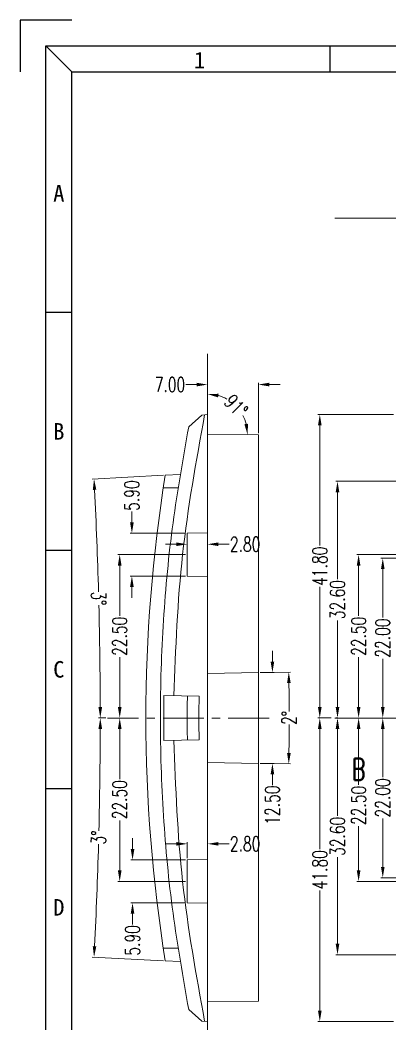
# Model space of a CAD drawing. Header units: millimetres. Extents: x 1179 to 2103, y 2567 to 2779.
# Drawn here: x 1489.8 to 1540.8, y 2640.8 to 2779 of the extents above; entities that cross this region are included whole.
import ezdxf
from ezdxf.enums import TextEntityAlignment as Align

# ---------------------------------------------------------------- set-up
doc = ezdxf.new("R2010")
doc.units = ezdxf.units.MM
doc.linetypes.add('CENTER', pattern=[0.6, 0.375, -0.075, 0.075, -0.075])
doc.linetypes.add('DIVIDE', pattern=[31.75, 12.7, -6.35, 0, -6.35, 0, -6.35])
doc.layers.get('0').update_dxf_attribs({"linetype": 'CONTINUOUS'})
doc.layers.get('Defpoints').update_dxf_attribs({"linetype": 'CONTINUOUS'})
for name, color, linetype, lineweight in [('dim', 82, 'CONTINUOUS', 9), ('hatch', 56, 'CONTINUOUS', 9), ('part', 7, 'CONTINUOUS', 20)]:
    doc.layers.add(name, color=color, linetype=linetype, lineweight=lineweight)
doc.styles.get("Standard").update_dxf_attribs({"font": 'romans.shx', "width": 0.7})
doc.styles.add('宋体', font='SimSun.ttf', dxfattribs={"width": 0.7})
doc.dimstyles.new('02', dxfattribs={"dimscale": 0.5, "dimtxt": 4, "dimasz": 3, "dimexe": 0.5, "dimexo": 0.5, "dimgap": 0.09, "dimtad": 0, "dimzin": 0, "dimdsep": 46, "dimtxsty": 'Standard', "dimcen": 0, "dimclrd": 256, "dimclre": 256, "dimclrt": 6, "dimazin": 2, "dimtp": 0.01, "dimtm": 0.01, "dimtfac": 1, "dimtofl": 0, "dimtmove": 0, "dimatfit": 0, "dimfxl": 0, "dimtolj": 1, "dimtzin": 0, "dimlwd": -1, "dimlwe": -1, "dimarcsym": 0})

# ---------------------------------------------------------------- blocks, each defined once
blk = doc.blocks.new('ca3')
at = {"color": 8}
for p, q in [((10, 297), (0, 297)), ((0, 297), (0, 287))]:
    blk.add_line(p, q, dxfattribs=at)
for p, q in [((10, 287), (5, 292)), ((60, 287), (60, 292)), ((10, 240.5), (5, 240.5)), ((10, 194.5), (5, 194.5)), ((5, 148.5), (10, 148.5))]:
    blk.add_line(p, q)
for points in [[(5, 292), (415, 292), (415, 5), (5, 5)], [(10, 287), (410, 287), (410, 10), (10, 10)]]:
    blk.add_lwpolyline(points, close=True)
at = {"style": '宋体'}
for s, p in [('1', (34.72, 289.27)), ('A', (7.5, 263.5)), ('B', (7.5, 217.5)), ('C', (7.5, 171.5)), ('D', (7.5, 125.5))]:
    blk.add_text(s, height=3.2, dxfattribs=at).set_placement(p, align=Align.MIDDLE)
blk = doc.blocks.new('*D188')
at = {"layer": 'Defpoints', "color": 0}
for p in [(3155.63, -1271.94), (3177.89, -1271.94), (3154.23, -1293.9), (3163.58, -1305.39), (3165.62, -1305.49)]:
    blk.add_point(p, dxfattribs=at)
at = {"layer": 'dim'}
for p, q in [((3155.38, -1271.94), (3154.36, -1271.94)), ((3163.33, -1305.37), (3153.5, -1304.86))]:
    blk.add_line(p, q, dxfattribs=at)
for start, end in [(358.58302, 359.8634), (357.1366, 358.41698)]:
    blk.add_arc((2525.45, -1271.94), 629.16, start, end, dxfattribs=at)
for points in [[(3154.36, -1273.44), (3154.86, -1273.44), (3154.61, -1271.94)], [(3154.07, -1303.39), (3153.58, -1303.36), (3153.75, -1304.87)]]:
    blk.add_solid(points, dxfattribs=at)
at = {"layer": 'dim', "color": 6, "insert": (3154.39, -1288.41), "char_height": 2, "attachment_point": 5, "rotation": 88.5}
blk.add_mtext('\\A1;3°', dxfattribs=at)
blk = doc.blocks.new('*D187')
at = {"layer": 'Defpoints', "color": 0}
for p in [(3163.58, -1238.5), (3165.62, -1238.39), (3154.51, -1260.96), (3155.63, -1271.94), (3177.89, -1271.94)]:
    blk.add_point(p, dxfattribs=at)
at = {"layer": 'dim'}
for p, q in [((3163.33, -1238.51), (3153.5, -1239.03)), ((3155.38, -1271.94), (3154.36, -1271.94))]:
    blk.add_line(p, q, dxfattribs=at)
for start, end in [(1.58302, 2.8634), (0.1366, 1.41698)]:
    blk.add_arc((2525.45, -1271.94), 629.16, start, end, dxfattribs=at)
for points in [[(3153.58, -1240.53), (3154.07, -1240.5), (3153.75, -1239.01)], [(3154.86, -1270.44), (3154.36, -1270.44), (3154.61, -1271.94)]]:
    blk.add_solid(points, dxfattribs=at)
at = {"layer": 'dim', "color": 6, "insert": (3154.39, -1255.47), "char_height": 2, "attachment_point": 5, "rotation": 271.5}
blk.add_mtext('\\A1;3°', dxfattribs=at)
blk = doc.blocks.new('*D182')
at = {"layer": 'Defpoints', "color": 0}
for p in [(3169.4, -1265.81), (3176.4, -1265.69), (3180.64, -1274.05), (3169.4, -1278.07), (3176.4, -1278.19)]:
    blk.add_point(p, dxfattribs=at)
at = {"layer": 'dim'}
for p, q in [((3176.65, -1265.69), (3180.84, -1265.62)), ((3176.65, -1278.2), (3180.84, -1278.27))]:
    blk.add_line(p, q, dxfattribs=at)
for start, end in [(0.1442, 0.7628), (359.2372, 359.8558)]:
    blk.add_arc((2818.34, -1271.94), 362.31, start, end, dxfattribs=at)
for points in [[(3180.36, -1267.12), (3180.86, -1267.12), (3180.59, -1265.62)], [(3180.86, -1276.77), (3180.36, -1276.76), (3180.59, -1278.27)]]:
    blk.add_solid(points, dxfattribs=at)
at = {"layer": 'dim', "color": 6, "insert": (3180.64, -1271.94), "char_height": 2, "attachment_point": 5, "rotation": 90}
blk.add_mtext('\\A1;2°', dxfattribs=at)
blk = doc.blocks.new('*D181')
at = {"layer": 'Defpoints', "color": 0}
for p in [(3176.4, -1265.69), (3176.4, -1278.19), (3178.34, -1278.19)]:
    blk.add_point(p, dxfattribs=at)
at = {"layer": 'dim'}
for p, q in [((3178.34, -1264.19), (3178.34, -1262.69)), ((3176.65, -1265.69), (3178.59, -1265.69)), ((3176.65, -1278.19), (3178.59, -1278.19)), ((3178.34, -1279.69), (3178.34, -1281.19))]:
    blk.add_line(p, q, dxfattribs=at)
for points in [[(3178.09, -1264.19), (3178.59, -1264.19), (3178.34, -1265.69)], [(3178.09, -1279.69), (3178.59, -1279.69), (3178.34, -1278.19)]]:
    blk.add_solid(points, dxfattribs=at)
at = {"layer": 'dim', "color": 6, "insert": (3178.34, -1283.94), "char_height": 2, "attachment_point": 5, "rotation": 90}
blk.add_mtext('\\A1;12.50', dxfattribs=at)
blk = doc.blocks.new('*D180')
at = {"layer": 'Defpoints', "color": 0}
for p in [(3157.29, -1271.94), (3157.29, -1271.94), (3166.6, -1294.44)]:
    blk.add_point(p, dxfattribs=at)
at = {"layer": 'dim'}
for p, q in [((3157.29, -1273.44), (3157.29, -1280.35)), ((3157.29, -1292.94), (3157.29, -1286.04)), ((3166.35, -1294.44), (3157.04, -1294.44))]:
    blk.add_line(p, q, dxfattribs=at)
for points in [[(3157.04, -1273.44), (3157.54, -1273.44), (3157.29, -1271.94)], [(3157.04, -1292.94), (3157.54, -1292.94), (3157.29, -1294.44)]]:
    blk.add_solid(points, dxfattribs=at)
at = {"layer": 'dim', "color": 6, "insert": (3157.29, -1283.19), "char_height": 2, "attachment_point": 5, "rotation": 90}
blk.add_mtext('\\A1;22.50', dxfattribs=at)
blk = doc.blocks.new('*D179')
at = {"layer": 'Defpoints', "color": 0}
for p in [(3166.6, -1249.44), (3157.29, -1271.94), (3157.29, -1271.94)]:
    blk.add_point(p, dxfattribs=at)
at = {"layer": 'dim'}
for p, q in [((3166.35, -1249.44), (3157.04, -1249.44)), ((3157.29, -1250.94), (3157.29, -1257.85)), ((3157.29, -1270.44), (3157.29, -1263.54))]:
    blk.add_line(p, q, dxfattribs=at)
for points in [[(3157.04, -1250.94), (3157.54, -1250.94), (3157.29, -1249.44)], [(3157.04, -1270.44), (3157.54, -1270.44), (3157.29, -1271.94)]]:
    blk.add_solid(points, dxfattribs=at)
at = {"layer": 'dim', "color": 6, "insert": (3157.29, -1260.69), "char_height": 2, "attachment_point": 5, "rotation": 90}
blk.add_mtext('\\A1;22.50', dxfattribs=at)
blk = doc.blocks.new('*D178')
at = {"layer": 'Defpoints', "color": 0}
for p in [(3158.97, -1246.49), (3166.6, -1246.49), (3166.6, -1252.39)]:
    blk.add_point(p, dxfattribs=at)
at = {"layer": 'dim'}
for p, q in [((3158.97, -1244.99), (3158.97, -1243.49)), ((3166.35, -1246.49), (3158.72, -1246.49)), ((3166.35, -1252.39), (3158.72, -1252.39)), ((3158.97, -1253.89), (3158.97, -1255.39))]:
    blk.add_line(p, q, dxfattribs=at)
for points in [[(3158.72, -1244.99), (3159.22, -1244.99), (3158.97, -1246.49)], [(3158.72, -1253.89), (3159.22, -1253.89), (3158.97, -1252.39)]]:
    blk.add_solid(points, dxfattribs=at)
at = {"layer": 'dim', "color": 6, "insert": (3158.97, -1241.31), "char_height": 2, "attachment_point": 5, "rotation": 90}
blk.add_mtext('\\A1;5.90', dxfattribs=at)
blk = doc.blocks.new('*D177')
at = {"layer": 'Defpoints', "color": 0}
for p in [(3166.6, -1291.49), (3159.06, -1297.39), (3166.5, -1297.39)]:
    blk.add_point(p, dxfattribs=at)
at = {"layer": 'dim'}
for p, q in [((3159.06, -1289.99), (3159.06, -1288.49)), ((3166.35, -1291.49), (3158.81, -1291.49)), ((3166.25, -1297.39), (3158.81, -1297.39)), ((3159.06, -1298.89), (3159.06, -1300.39))]:
    blk.add_line(p, q, dxfattribs=at)
for points in [[(3158.81, -1289.99), (3159.31, -1289.99), (3159.06, -1291.49)], [(3158.81, -1298.89), (3159.31, -1298.89), (3159.06, -1297.39)]]:
    blk.add_solid(points, dxfattribs=at)
at = {"layer": 'dim', "color": 6, "insert": (3159.06, -1302.57), "char_height": 2, "attachment_point": 5, "rotation": 90}
blk.add_mtext('\\A1;5.90', dxfattribs=at)
blk = doc.blocks.new('*D176')
at = {"layer": 'Defpoints', "color": 0}
for p in [(3169.4, -1289.27), (3169.4, -1289.27), (3166.6, -1291.49)]:
    blk.add_point(p, dxfattribs=at)
at = {"layer": 'dim'}
for p, q in [((3165.1, -1289.27), (3163.6, -1289.27)), ((3166.6, -1291.24), (3166.6, -1289.02)), ((3170.9, -1289.27), (3172.4, -1289.27))]:
    blk.add_line(p, q, dxfattribs=at)
for points in [[(3165.1, -1289.02), (3165.1, -1289.52), (3166.6, -1289.27)], [(3170.9, -1289.02), (3170.9, -1289.52), (3169.4, -1289.27)]]:
    blk.add_solid(points, dxfattribs=at)
at = {"layer": 'dim', "color": 6, "insert": (3174.58, -1289.27), "char_height": 2, "attachment_point": 5}
blk.add_mtext('\\A1;2.80', dxfattribs=at)
blk = doc.blocks.new('*D175')
at = {"layer": 'Defpoints', "color": 0}
for p in [(3169.4, -1221.78), (3174.2, -1230.14), (3169.4, -1232.84), (3176.4, -1232.96), (3169.4, -1322.1)]:
    blk.add_point(p, dxfattribs=at)
at = {"layer": 'dim'}
for start, end in [(61.15, 74.3495), (14.6505, 27.85)]:
    blk.add_arc((3169.4, -1232.84), 5.51, start, end, dxfattribs=at)
for points in [[(3170.85, -1227.79), (3170.92, -1227.29), (3169.4, -1227.33)], [(3174.98, -1231.42), (3174.48, -1231.48), (3174.91, -1232.94)]]:
    blk.add_solid(points, dxfattribs=at)
at = {"layer": 'dim', "color": 6, "insert": (3173.33, -1228.98), "char_height": 2, "attachment_point": 5, "rotation": 314.5}
blk.add_mtext('\\A1;91°', dxfattribs=at)
blk = doc.blocks.new('*D174')
at = {"layer": 'Defpoints', "color": 0}
for p in [(3166.6, -1248.01), (3169.4, -1248.01), (3169.4, -1248.01)]:
    blk.add_point(p, dxfattribs=at)
at = {"layer": 'dim'}
for p, q in [((3165.1, -1248.01), (3163.6, -1248.01)), ((3170.9, -1248.01), (3172.4, -1248.01))]:
    blk.add_line(p, q, dxfattribs=at)
for points in [[(3165.1, -1247.76), (3165.1, -1248.26), (3166.6, -1248.01)], [(3170.9, -1247.76), (3170.9, -1248.26), (3169.4, -1248.01)]]:
    blk.add_solid(points, dxfattribs=at)
at = {"layer": 'dim', "color": 6, "insert": (3174.58, -1248.01), "char_height": 2, "attachment_point": 5}
blk.add_mtext('\\A1;2.80', dxfattribs=at)
blk = doc.blocks.new('*D173')
at = {"layer": 'Defpoints', "color": 0}
for p in [(3169.4, -1226.02), (3169.4, -1226.02), (3176.4, -1232.96)]:
    blk.add_point(p, dxfattribs=at)
at = {"layer": 'dim'}
for p, q in [((3167.9, -1226.02), (3166.4, -1226.02)), ((3176.4, -1232.71), (3176.4, -1225.77)), ((3177.9, -1226.02), (3179.4, -1226.02))]:
    blk.add_line(p, q, dxfattribs=at)
for points in [[(3167.9, -1225.77), (3167.9, -1226.27), (3169.4, -1226.02)], [(3177.9, -1225.77), (3177.9, -1226.27), (3176.4, -1226.02)]]:
    blk.add_solid(points, dxfattribs=at)
at = {"layer": 'dim', "color": 6, "insert": (3164.22, -1226.02), "char_height": 2, "attachment_point": 5}
blk.add_mtext('\\A1;7.00', dxfattribs=at)
blk = doc.blocks.new('*D167')
at = {"layer": 'Defpoints', "color": 0}
for p in [(3186.94, -1203.12), (3276.2, -1203.12), (3287.26, -1203.12), (3278.96, -1208.03), (3276.08, -1210.12)]:
    blk.add_point(p, dxfattribs=at)
at = {"layer": 'dim'}
for start, end in [(330.7734, 344.6959), (284.3041, 298.2266)]:
    blk.add_arc((3276.2, -1203.12), 5.63, start, end, dxfattribs=at)
for points in [[(3281.39, -1204.57), (3281.88, -1204.64), (3281.84, -1203.12)], [(3277.63, -1208.83), (3277.57, -1208.33), (3276.11, -1208.75)]]:
    blk.add_solid(points, dxfattribs=at)
at = {"layer": 'dim', "color": 6, "insert": (3280.15, -1207.14), "char_height": 2, "attachment_point": 5, "rotation": 44.5}
blk.add_mtext('\\A1;91°', dxfattribs=at)
blk = doc.blocks.new('*D166')
at = {"layer": 'Defpoints', "color": 0}
for p in [(3275, -1199.85), (3186.94, -1203.12), (3287.26, -1203.12), (3269.61, -1206.31), (3275.18, -1210.12)]:
    blk.add_point(p, dxfattribs=at)
at = {"layer": 'dim'}
for start, end in [(193.6543, 211.9445), (239.047, 257.3371)]:
    blk.add_arc((3275.06, -1203.12), 6.31, start, end, dxfattribs=at)
for points in [[(3268.68, -1204.64), (3269.18, -1204.58), (3268.75, -1203.12)], [(3273.7, -1209.03), (3273.65, -1209.52), (3275.17, -1209.43)]]:
    blk.add_solid(points, dxfattribs=at)
at = {"layer": 'dim', "color": 6, "insert": (3270.64, -1207.62), "char_height": 2, "attachment_point": 5, "rotation": 315.4957}
blk.add_mtext('\\A1;91%%d', dxfattribs=at)
blk = doc.blocks.new('*D100')
at = {"layer": 'Defpoints', "color": 0}
for p in [(3184.87, -1271.94), (3184.87, -1271.94), (3195.3, -1313.74)]:
    blk.add_point(p, dxfattribs=at)
at = {"layer": 'dim'}
for p, q in [((3184.87, -1273.44), (3184.87, -1290)), ((3184.87, -1312.24), (3184.87, -1295.69)), ((3195.05, -1313.74), (3184.62, -1313.74))]:
    blk.add_line(p, q, dxfattribs=at)
for points in [[(3184.62, -1273.44), (3185.12, -1273.44), (3184.87, -1271.94)], [(3184.62, -1312.24), (3185.12, -1312.24), (3184.87, -1313.74)]]:
    blk.add_solid(points, dxfattribs=at)
at = {"layer": 'dim', "color": 6, "insert": (3184.87, -1292.84), "char_height": 2, "attachment_point": 5, "rotation": 90}
blk.add_mtext('\\A1;41.80', dxfattribs=at)
blk = doc.blocks.new('*D99')
at = {"layer": 'Defpoints', "color": 0}
for p in [(3187.31, -1271.94), (3187.31, -1271.94), (3203.6, -1304.54)]:
    blk.add_point(p, dxfattribs=at)
at = {"layer": 'dim'}
for p, q in [((3187.31, -1273.44), (3187.31, -1285.4)), ((3187.31, -1303.04), (3187.31, -1291.09)), ((3203.35, -1304.54), (3187.06, -1304.54))]:
    blk.add_line(p, q, dxfattribs=at)
for points in [[(3187.06, -1273.44), (3187.56, -1273.44), (3187.31, -1271.94)], [(3187.06, -1303.04), (3187.56, -1303.04), (3187.31, -1304.54)]]:
    blk.add_solid(points, dxfattribs=at)
at = {"layer": 'dim', "color": 6, "insert": (3187.31, -1288.24), "char_height": 2, "attachment_point": 5, "rotation": 90}
blk.add_mtext('\\A1;32.60', dxfattribs=at)
blk = doc.blocks.new('*D98')
at = {"layer": 'Defpoints', "color": 0}
for p in [(3190.22, -1271.94), (3190.22, -1271.94), (3196.4, -1294.44)]:
    blk.add_point(p, dxfattribs=at)
at = {"layer": 'dim'}
for p, q in [((3190.22, -1273.44), (3190.22, -1281.13)), ((3190.22, -1292.94), (3190.22, -1286.82)), ((3196.15, -1294.44), (3189.97, -1294.44))]:
    blk.add_line(p, q, dxfattribs=at)
for points in [[(3189.97, -1273.44), (3190.47, -1273.44), (3190.22, -1271.94)], [(3189.97, -1292.94), (3190.47, -1292.94), (3190.22, -1294.44)]]:
    blk.add_solid(points, dxfattribs=at)
at = {"layer": 'dim', "color": 6, "insert": (3190.22, -1283.98), "char_height": 2, "attachment_point": 5, "rotation": 90}
blk.add_mtext('\\A1;22.50', dxfattribs=at)
blk = doc.blocks.new('*D97')
at = {"layer": 'Defpoints', "color": 0}
for p in [(3193.55, -1271.94), (3193.55, -1271.94), (3206.4, -1293.94)]:
    blk.add_point(p, dxfattribs=at)
at = {"layer": 'dim'}
for p, q in [((3193.55, -1273.44), (3193.55, -1280.1)), ((3193.55, -1292.44), (3193.55, -1285.79)), ((3206.15, -1293.94), (3193.3, -1293.94))]:
    blk.add_line(p, q, dxfattribs=at)
for points in [[(3193.3, -1273.44), (3193.8, -1273.44), (3193.55, -1271.94)], [(3193.3, -1292.44), (3193.8, -1292.44), (3193.55, -1293.94)]]:
    blk.add_solid(points, dxfattribs=at)
at = {"layer": 'dim', "color": 6, "insert": (3193.55, -1282.94), "char_height": 2, "attachment_point": 5, "rotation": 90}
blk.add_mtext('\\A1;22.00', dxfattribs=at)
blk = doc.blocks.new('*D96')
at = {"layer": 'Defpoints', "color": 0}
for p in [(3195.3, -1230.14), (3184.87, -1271.94), (3186.69, -1271.94)]:
    blk.add_point(p, dxfattribs=at)
at = {"layer": 'dim'}
for p, q in [((3195.05, -1230.14), (3184.62, -1230.14)), ((3184.87, -1231.64), (3184.87, -1248.2)), ((3184.87, -1270.44), (3184.87, -1253.89)), ((3186.44, -1271.94), (3184.62, -1271.94))]:
    blk.add_line(p, q, dxfattribs=at)
for points in [[(3184.62, -1231.64), (3185.12, -1231.64), (3184.87, -1230.14)], [(3184.62, -1270.44), (3185.12, -1270.44), (3184.87, -1271.94)]]:
    blk.add_solid(points, dxfattribs=at)
at = {"layer": 'dim', "color": 6, "insert": (3184.87, -1251.04), "char_height": 2, "attachment_point": 5, "rotation": 90}
blk.add_mtext('\\A1;41.80', dxfattribs=at)
blk = doc.blocks.new('*D92')
at = {"layer": 'Defpoints', "color": 0}
for p in [(3203.6, -1239.34), (3187.31, -1271.94), (3187.56, -1271.94)]:
    blk.add_point(p, dxfattribs=at)
at = {"layer": 'dim'}
for p, q in [((3203.35, -1239.34), (3187.06, -1239.34)), ((3187.31, -1240.84), (3187.31, -1252.8)), ((3187.31, -1270.44), (3187.31, -1258.49)), ((3187.31, -1271.94), (3187.06, -1271.94))]:
    blk.add_line(p, q, dxfattribs=at)
for points in [[(3187.06, -1240.84), (3187.56, -1240.84), (3187.31, -1239.34)], [(3187.06, -1270.44), (3187.56, -1270.44), (3187.31, -1271.94)]]:
    blk.add_solid(points, dxfattribs=at)
at = {"layer": 'dim', "color": 6, "insert": (3187.31, -1255.64), "char_height": 2, "attachment_point": 5, "rotation": 90}
blk.add_mtext('\\A1;32.60', dxfattribs=at)
blk = doc.blocks.new('*D91')
at = {"layer": 'Defpoints', "color": 0}
for p in [(3196.4, -1249.44), (3190.22, -1271.94), (3190.22, -1271.94)]:
    blk.add_point(p, dxfattribs=at)
at = {"layer": 'dim'}
for p, q in [((3196.15, -1249.44), (3189.97, -1249.44)), ((3190.22, -1250.94), (3190.22, -1257.85)), ((3190.22, -1270.44), (3190.22, -1263.54))]:
    blk.add_line(p, q, dxfattribs=at)
for points in [[(3189.97, -1250.94), (3190.47, -1250.94), (3190.22, -1249.44)], [(3189.97, -1270.44), (3190.47, -1270.44), (3190.22, -1271.94)]]:
    blk.add_solid(points, dxfattribs=at)
at = {"layer": 'dim', "color": 6, "insert": (3190.22, -1260.69), "char_height": 2, "attachment_point": 5, "rotation": 90}
blk.add_mtext('\\A1;22.50', dxfattribs=at)
blk = doc.blocks.new('*D90')
at = {"layer": 'Defpoints', "color": 0}
for p in [(3206.4, -1249.94), (3193.55, -1271.94), (3193.55, -1271.94)]:
    blk.add_point(p, dxfattribs=at)
at = {"layer": 'dim'}
for p, q in [((3206.15, -1249.94), (3193.3, -1249.94)), ((3193.55, -1251.44), (3193.55, -1258.1)), ((3193.55, -1270.44), (3193.55, -1263.79))]:
    blk.add_line(p, q, dxfattribs=at)
for points in [[(3193.3, -1251.44), (3193.8, -1251.44), (3193.55, -1249.94)], [(3193.3, -1270.44), (3193.8, -1270.44), (3193.55, -1271.94)]]:
    blk.add_solid(points, dxfattribs=at)
at = {"layer": 'dim', "color": 6, "insert": (3193.55, -1260.94), "char_height": 2, "attachment_point": 5, "rotation": 90}
blk.add_mtext('\\A1;22.00', dxfattribs=at)

msp = doc.modelspace()

# ---------------------------------------------------------------- linework, layer by layer
at = {"layer": 'hatch', "linetype": 'DIVIDE', "ltscale": 0.2}
msp.add_line((1536.477, 2682.889), (1593.361, 2682.889), dxfattribs=at)
at = {"layer": 'hatch', "flags": 128}
msp.add_lwpolyline([(1536.477, 2682.889, 0, 0, 0), (1536.477, 2681.331, 0.9, 0, 0), (1536.477, 2678.331, 0, 0, 0)], format="xyseb", dxfattribs=at)
at = {"layer": 'part', "color": 1, "linetype": 'CENTER', "ltscale": 50}
for p, q in [((1533.201, 2751.711), (1633.521, 2751.711)), ((1515.657, 2733.049), (1515.657, 2632.729)), ((1533.201, 2682.889), (1633.521, 2682.889))]:
    msp.add_line(p, q, dxfattribs=at)
at = {"layer": 'part', "color": 7, "linetype": 'Continuous'}
for p, q in [((1513.059, 2723.011), (1514.847, 2724.618)), ((1515.657, 2724.689), (1514.847, 2724.618)), ((1515.657, 2641.089), (1515.657, 2724.689)), ((1515.657, 2721.989), (1522.657, 2721.866)), ((1522.657, 2643.911), (1522.657, 2721.866)), ((1511.876, 2716.439), (1509.833, 2716.331)), ((1511.582, 2714.589), (1509.559, 2714.588)), ((1512.857, 2708.34), (1515.657, 2708.389)), ((1512.857, 2708.34), (1512.857, 2702.437)), ((1515.657, 2702.389), (1512.857, 2702.437)), ((1515.657, 2689.016), (1522.657, 2689.139)), ((1509.65, 2685.973), (1514.514, 2685.889)), ((1509.65, 2679.804), (1514.514, 2679.889)), ((1515.657, 2676.761), (1522.657, 2676.639)), ((1512.857, 2663.34), (1515.657, 2663.389)), ((1512.857, 2663.34), (1512.857, 2657.437)), ((1515.657, 2657.389), (1512.857, 2657.437)), ((1511.582, 2651.189), (1509.559, 2651.189)), ((1511.876, 2649.339), (1509.833, 2649.446)), ((1515.657, 2643.789), (1522.657, 2643.911)), ((1514.847, 2641.159), (1513.059, 2642.766)), ((1514.847, 2641.159), (1515.657, 2641.089))]:
    msp.add_line(p, q, dxfattribs=at)
at = {"layer": 'part', "color": 1, "linetype": 'CENTER', "ltscale": 15}
msp.add_line((1524.142, 2682.889), (1501.885, 2682.889), dxfattribs=at)
at = {"layer": 'part', "color": 7, "linetype": 'Continuous'}
for centre, radius, start, end in [((1717.153, 2682.889), 210, 170.83652, 189.16348), ((1593.457, 2682.889), 79, 177.82369, 182.17631)]:
    msp.add_arc(centre, radius, start, end, dxfattribs=at)
for points in [[(1511.004, 2685.95), (1512.215, 2705.403), (1515.254, 2724.653)], [(1513.059, 2723.011), (1510.896, 2709.765), (1509.59, 2696.361), (1509.153, 2682.889), (1509.59, 2669.416), (1510.896, 2656.013), (1513.059, 2642.766)], [(1509.65, 2679.804), (1509.631, 2681.86), (1509.631, 2683.917), (1509.65, 2685.973)], [(1512.885, 2679.86), (1512.834, 2681.879), (1512.834, 2683.898), (1512.885, 2685.917)], [(1515.254, 2641.124), (1512.215, 2660.374), (1511.004, 2679.827)]]:
    msp.add_spline(points, degree=3, dxfattribs=at)

# ---------------------------------------------------------------- block references
at = {"xscale": 0.712500000000091, "yscale": 0.712500000000091, "zscale": 0.7124999999999999}
msp.add_blockref('ca3', (1489.812, 2567.397), dxfattribs=at)

# ---------------------------------------------------------------- texts
at = {"layer": 'hatch', "width": 0.7}
msp.add_text('B', height=3, dxfattribs=at).set_placement((1536.477, 2675.812), align=Align.MIDDLE)

# ---------------------------------------------------------------- dimensions: what is measured, and where the dimension line sits
at = {"layer": 'dim'}
dim = msp.add_angular_dim_2l(base=(1615.869, 2748.525), line1=((1533.201, 2751.711), (1633.521, 2751.711)), line2=((1621.436, 2744.711), (1621.258, 2754.982)), text='91%%d', dimstyle='02', dxfattribs=at)
dim.commit()
dim.dimension.update_dxf_attribs({"geometry": '*D166', "text_midpoint": (1616.892, 2747.211), "insert": (-1653.744, 3954.831)})
for base, line1, line2, picture, middle, set_off in [((1625.22, 2746.8), ((1533.201, 2751.711), (1633.521, 2751.711)), ((1622.461, 2751.711), (1622.339, 2744.711)), '*D167', (1626.409, 2747.693), (-1653.744, 3954.831)), ((1520.4591, 2724.6871), ((1515.6568, 2733.0485), (1515.6568, 2632.7285)), ((1515.6568, 2721.9885), (1522.6568, 2721.8663)), '*D175', (1519.5858, 2725.8495), (-1653.7437, 3954.831)), ((1500.7708, 2693.8689), ((1524.1424, 2682.8885), (1501.8853, 2682.8885)), ((1511.8764, 2716.4385), (1509.8328, 2716.3314)), '*D187', (1500.6511, 2699.3581), (-1653.7437, 3954.831)), ((1526.8936, 2680.7807), ((1515.6568, 2676.7607), (1522.6568, 2676.6385)), ((1515.6568, 2689.0163), (1522.6568, 2689.1385)), '*D182', (1526.8997, 2682.8885), (-1653.7437, 3954.831)), ((1500.483, 2660.931), ((1524.142, 2682.889), (1501.885, 2682.889)), ((1511.876, 2649.339), (1509.833, 2649.446)), '*D188', (1500.651, 2666.419), (-1653.744, 3954.831))]:
    dim = msp.add_angular_dim_2l(base=base, line1=line1, line2=line2, dimstyle='02', dxfattribs=at)
    dim.commit()
    dim.dimension.update_dxf_attribs({"geometry": picture, "text_midpoint": middle, "insert": set_off})
for base, p1, p2, picture, middle in [((1515.657, 2728.816), (1522.657, 2721.866), (1515.657, 2728.816), '*D173', (1510.478, 2728.816)), ((1515.657, 2706.822), (1512.857, 2706.822), (1515.657, 2706.822), '*D174', (1520.835, 2706.822)), ((1515.657, 2665.559), (1512.857, 2663.34), (1515.657, 2665.559), '*D176', (1520.835, 2665.559))]:
    dim = msp.add_linear_dim(base=base, p1=p1, p2=p2, dimstyle='02', dxfattribs=at)
    dim.commit()
    dim.dimension.update_dxf_attribs({"geometry": picture, "text_midpoint": middle, "insert": (-1653.744, 3954.831)})
for base, p1, p2, picture, middle in [((1531.128, 2682.889), (1541.561, 2724.689), (1532.951, 2682.889), '*D96', (1531.128, 2703.789)), ((1524.599, 2676.639), (1522.657, 2689.139), (1522.657, 2676.639), '*D181', (1524.599, 2670.894)), ((1536.477, 2682.889), (1542.661, 2660.389), (1536.477, 2682.889), '*D98', (1536.477, 2670.854))]:
    dim = msp.add_linear_dim(base=base, p1=p1, p2=p2, angle=90, dimstyle='02', dxfattribs=at)
    dim.commit()
    dim.dimension.update_dxf_attribs({"geometry": picture, "text_midpoint": middle, "dimtype": 128, "insert": (-1653.744, 3954.831)})
for base, p1, p2, picture, middle in [((1505.228, 2708.34), (1512.857, 2702.437), (1512.857, 2708.34), '*D178', (1505.228, 2713.518)), ((1533.57, 2682.889), (1549.861, 2715.489), (1533.82, 2682.889), '*D92', (1533.57, 2699.189)), ((1503.544, 2682.889), (1512.857, 2705.389), (1503.544, 2682.889), '*D179', (1503.544, 2694.139)), ((1536.477, 2682.889), (1542.661, 2705.389), (1536.477, 2682.889), '*D91', (1536.477, 2694.139)), ((1539.804, 2682.889), (1552.661, 2704.889), (1539.804, 2682.889), '*D90', (1539.804, 2693.889)), ((1503.544, 2682.889), (1512.857, 2660.389), (1503.544, 2682.889), '*D180', (1503.544, 2671.639)), ((1531.128, 2682.889), (1541.561, 2641.089), (1531.128, 2682.889), '*D100', (1531.128, 2661.989)), ((1533.57, 2682.889), (1549.861, 2650.289), (1533.57, 2682.889), '*D99', (1533.57, 2666.589)), ((1539.804, 2682.889), (1552.661, 2660.889), (1539.804, 2682.889), '*D97', (1539.804, 2671.889)), ((1505.32, 2657.439), (1512.857, 2663.34), (1512.754, 2657.439), '*D177', (1505.32, 2652.261))]:
    dim = msp.add_linear_dim(base=base, p1=p1, p2=p2, angle=90, dimstyle='02', dxfattribs=at)
    dim.commit()
    dim.dimension.update_dxf_attribs({"geometry": picture, "text_midpoint": middle, "insert": (-1653.744, 3954.831)})

doc.saveas('drawing.dxf')
